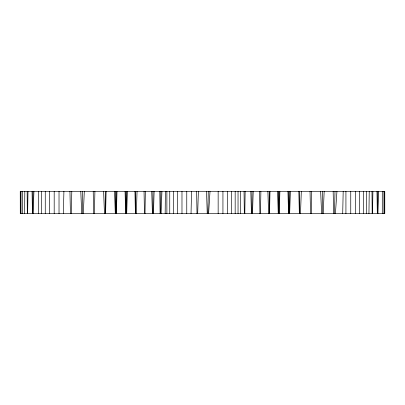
<?xml version="1.0" encoding="UTF-8"?>
<svg xmlns="http://www.w3.org/2000/svg" width="405" height="405" viewBox="0 0 405 405"><rect width="100%" height="100%" fill="white"/><g stroke="black" fill="none" stroke-linecap="round" stroke-linejoin="round"><path stroke-width="0.61" d="M251.971 213.688L251.991 191.312M82.549 213.688L82.585 191.312M269.203 213.688L269.269 191.312M105.219 213.688L105.295 191.312M116.038 213.688L116.2 191.312M278.929 213.688L279.085 191.312M377.642 213.688L377.809 191.312M32.78 213.688L32.967 191.312M24.589 213.688L24.821 191.312M165.159 213.688L165.412 191.312M126.36 213.688L126.623 191.312M160.608 213.688L160.886 191.312M240.383 213.688L240.676 191.312M289.276 213.688L289.555 191.312M368.94 213.688L369.233 191.312M145.025 213.688L145.344 191.312M244.817 213.688L245.141 191.312M27.646 213.688L27.991 191.312M207.922 213.688L208.271 191.312M372.534 213.688L372.894 191.312M260.491 213.688L260.881 191.312M311.303 213.688L311.728 191.312M269.533 213.688L269.988 191.312M342.706 213.688L343.182 191.312M94.411 213.688L94.907 191.312M334.52 213.688L335.001 191.312M63.372 213.688L63.909 191.312M71.27 213.688L71.801 191.312M105.594 213.688L106.12 191.312M191.028 213.688L191.555 191.312M279.288 213.688L279.875 191.312M116.402 213.688L117.004 191.312M153.49 213.688L154.108 191.312M377.946 213.688L378.589 191.312M126.699 213.688L127.372 191.312M136.363 213.688L137.047 191.312M252.517 213.688L253.201 191.312M197.68 213.688L198.384 191.312M289.651 213.688L290.385 191.312M33.154 213.688L33.924 191.312M300.49 213.688L301.325 191.312M161.084 213.688L161.939 191.312M323.215 213.688L324.167 191.312M83.329 213.688L84.301 191.312M208.6 213.688L210.008 191.312M335.406 213.688L336.955 191.312M20.25 213.688L384.75 213.688L384.75 191.312L20.25 191.312L20.28 213.688M320.644 191.312L321.616 213.688M80.782 191.312L81.734 213.688M103.619 191.312L104.455 213.688M114.559 191.312L115.293 213.688M267.887 191.312L268.576 213.688M206.535 191.312L207.238 213.688M151.728 191.312L152.412 213.688M277.567 191.312L278.24 213.688M287.935 191.312L288.542 213.688M250.822 191.312L251.439 213.688M125.064 191.312L125.651 213.688M333.148 191.312L333.674 213.688M298.824 191.312L299.351 213.688M310.038 191.312L310.539 213.688M134.946 191.312L135.407 213.688M69.949 191.312L70.43 213.688M93.216 191.312L93.641 213.688M144.053 191.312L144.443 213.688M376.969 191.312L377.313 213.688M196.643 191.312L196.997 213.688M32.066 191.312L32.425 213.688M259.59 191.312L259.909 213.688M159.788 191.312L160.107 213.688M244.043 191.312L244.321 213.688M115.384 191.312L115.668 213.688M278.316 191.312L278.579 213.688M371.992 191.312L372.18 213.688M288.74 191.312L288.907 213.688M125.854 191.312L126.011 213.688M27.15 191.312L27.317 213.688M299.649 191.312L299.725 213.688M135.665 191.312L135.736 213.688M322.36 191.312L322.395 213.688M152.938 191.312L152.963 213.688M384.72 191.312L384.72 213.688M384.588 191.312L384.558 213.688M383.95 191.312L383.95 213.688M382.29 191.312L382.29 213.688M366.591 191.312L366.591 213.688M363.467 191.312L363.467 213.688M359.691 191.312L359.691 213.688M355.403 191.312L355.403 213.688M350.755 191.312L350.755 213.688M345.926 191.312L345.926 213.688M238.039 191.312L238.039 213.688M235.168 191.312L235.168 213.688M231.604 191.312L231.604 213.688M227.478 191.312L227.478 213.688M222.937 191.312L222.937 213.688M218.148 191.312L218.148 213.688M186.766 191.312L186.766 213.688M181.982 191.312L181.982 213.688M177.441 191.312L177.441 213.688M173.315 191.312L173.315 213.688M169.751 191.312L169.751 213.688M166.88 191.312L166.88 213.688M59.024 191.312L59.024 213.688M54.189 191.312L54.189 213.688M49.547 191.312L49.547 213.688M45.259 191.312L45.259 213.688M41.487 191.312L41.487 213.688M38.364 191.312L38.364 213.688M22.675 191.312L22.675 213.688M21.014 191.312L21.014 213.688M20.412 191.312L20.442 213.688"/></g></svg>
